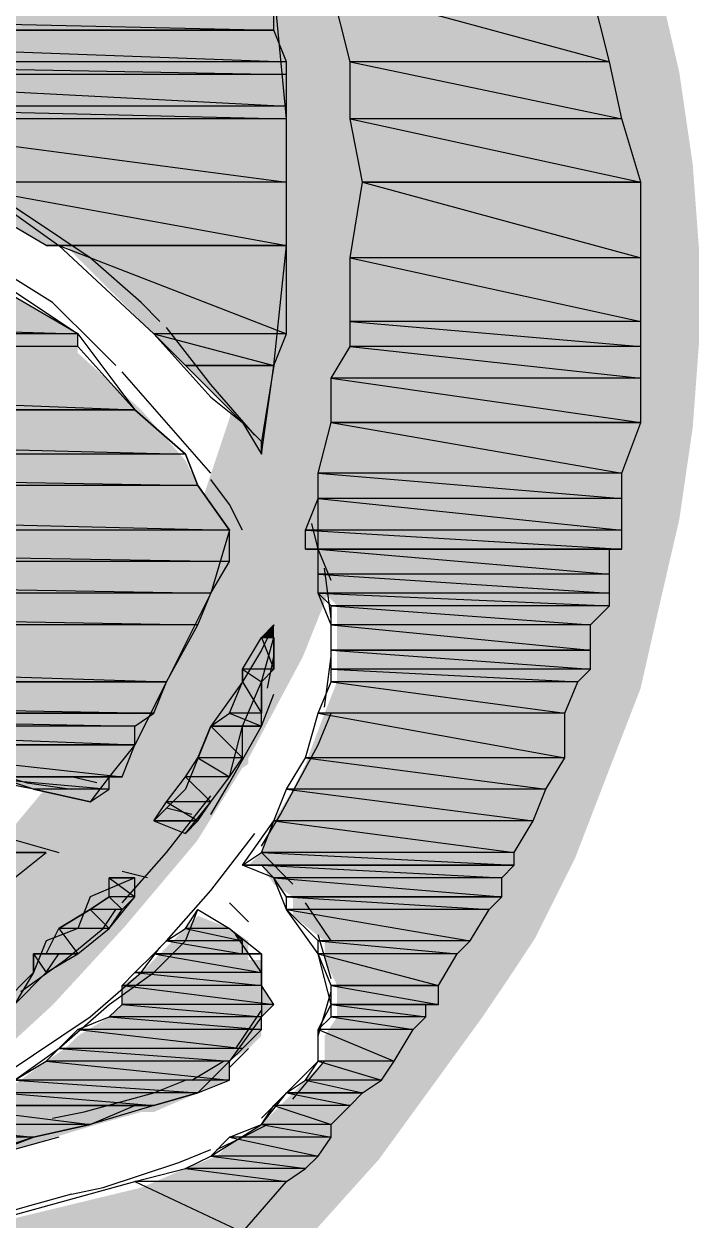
# Model space of a CAD drawing. Header units: millimetres. Extents: x 7 to 427, y 16 to 313.
# Drawn here: x 402.14 to 404.022, y 72.846 to 76.183 of the extents above; entities that cross this region are included whole.
import ezdxf

# ---------------------------------------------------------------- set-up
doc = ezdxf.new("R2010")
doc.units = ezdxf.units.MM
doc.layers.add('H', color=7, linetype='Continuous')
doc.layers.add('P', color=7, linetype='Continuous')

msp = doc.modelspace()

# ---------------------------------------------------------------- hatches: boundary and pattern name
at = {"layer": 'H', "linetype": 'Continuous'}
for points in [[(397.387, 76.165), (397.422, 76.288), (402.837, 76.288), (402.837, 76.165), (397.387, 76.165)], [(403.049, 76.077), (403.013, 76.288), (403.737, 76.288), (403.772, 76.077), (403.049, 76.077)], [(400.985, 76.077), (400.473, 76.165), (402.837, 76.165), (402.89, 76.077), (400.985, 76.077)], [(401.197, 76.024), (400.985, 76.077), (402.89, 76.077), (402.89, 76.024), (401.197, 76.024)], [(403.049, 75.9), (403.049, 76.077), (403.772, 76.077), (403.825, 75.9), (403.049, 75.9)], [(401.408, 75.953), (401.197, 76.024), (402.89, 76.024), (402.89, 75.953), (401.408, 75.953)], [(401.532, 75.9), (401.408, 75.953), (402.89, 75.953), (402.89, 75.9), (401.532, 75.9)], [(401.92, 75.741), (401.532, 75.9), (402.89, 75.9), (402.89, 75.741), (401.92, 75.741)], [(403.102, 75.741), (403.049, 75.9), (403.825, 75.9), (403.86, 75.741), (403.102, 75.741)], [(402.202, 75.565), (401.92, 75.741), (402.89, 75.741), (402.89, 75.565), (402.202, 75.565)], [(403.049, 75.53), (403.102, 75.741), (403.86, 75.741), (403.86, 75.53), (403.049, 75.53)], [(402.502, 75.318), (402.255, 75.565), (402.89, 75.565), (402.89, 75.318), (402.502, 75.318)], [(403.049, 75.353), (403.049, 75.53), (403.86, 75.53), (403.86, 75.353), (403.049, 75.353)], [(397.969, 75.318), (398.145, 75.442), (402.078, 75.442), (402.29, 75.318), (397.969, 75.318)], [(403.049, 75.265), (403.049, 75.353), (403.86, 75.353), (403.86, 75.265), (403.049, 75.265)], [(397.933, 75.265), (397.969, 75.318), (402.29, 75.318), (402.29, 75.265), (397.933, 75.265)], [(402.59, 75.23), (402.502, 75.318), (402.89, 75.318), (402.837, 75.23), (402.59, 75.23)], [(397.757, 75.106), (397.933, 75.265), (402.29, 75.265), (402.467, 75.106), (397.757, 75.106)], [(403.013, 75.177), (403.049, 75.265), (403.86, 75.265), (403.86, 75.177), (403.013, 75.177)], [(402.802, 75.018), (402.59, 75.23), (402.837, 75.23), (402.802, 75.018)], [(403.013, 75.053), (403.013, 75.177), (403.86, 75.177), (403.86, 75.053), (403.013, 75.053)], [(397.633, 74.965), (397.757, 75.106), (402.467, 75.106), (402.59, 74.965), (397.633, 74.965)], [(402.978, 74.93), (403.013, 75.053), (403.86, 75.053), (403.825, 74.93), (402.978, 74.93)], [(397.598, 74.895), (397.633, 74.965), (402.59, 74.965), (402.625, 74.895), (397.598, 74.895)], [(402.978, 74.842), (402.978, 74.93), (403.825, 74.93), (403.825, 74.842), (402.978, 74.842)], [(397.51, 74.754), (397.598, 74.895), (402.625, 74.895), (402.713, 74.754), (397.51, 74.754)], [(402.925, 74.754), (402.978, 74.842), (403.825, 74.842), (403.825, 74.754), (402.925, 74.754)], [(397.545, 74.683), (397.51, 74.754), (402.713, 74.754), (402.713, 74.683), (397.545, 74.683)], [(402.925, 74.718), (402.925, 74.754), (403.825, 74.754), (403.825, 74.718), (402.925, 74.718)], [(402.978, 74.63), (402.978, 74.718), (403.772, 74.718), (403.772, 74.63), (402.978, 74.63)], [(397.598, 74.595), (397.545, 74.683), (402.713, 74.683), (402.678, 74.595), (397.598, 74.595)], [(402.978, 74.595), (402.978, 74.63), (403.772, 74.63), (403.772, 74.595), (402.978, 74.595)], [(397.598, 74.507), (397.598, 74.595), (402.678, 74.595), (402.625, 74.507), (397.598, 74.507)], [(403.013, 74.56), (402.978, 74.595), (403.772, 74.595), (403.772, 74.56), (403.013, 74.56)], [(403.013, 74.507), (403.013, 74.56), (403.772, 74.56), (403.737, 74.507), (403.013, 74.507)], [(397.722, 74.348), (397.598, 74.507), (402.625, 74.507), (402.555, 74.348), (397.722, 74.348)], [(402.802, 74.471), (402.837, 74.507), (402.837, 74.471), (402.802, 74.471)], [(403.013, 74.418), (403.013, 74.507), (403.737, 74.507), (403.737, 74.418), (403.013, 74.418)], [(402.766, 74.383), (402.802, 74.471), (402.837, 74.471), (402.837, 74.383), (402.766, 74.383)], [(403.013, 74.383), (403.013, 74.418), (403.737, 74.418), (403.737, 74.383), (403.013, 74.383)], [(402.766, 74.348), (402.766, 74.383), (402.837, 74.383), (402.802, 74.348), (402.766, 74.348)], [(403.013, 74.348), (403.013, 74.383), (403.737, 74.383), (403.684, 74.348), (403.013, 74.348)], [(397.757, 74.26), (397.722, 74.348), (402.555, 74.348), (402.502, 74.26), (397.757, 74.26)], [(402.713, 74.26), (402.766, 74.348), (402.802, 74.348), (402.802, 74.26), (402.713, 74.26)], [(402.978, 74.26), (403.013, 74.348), (403.684, 74.348), (403.648, 74.26), (402.978, 74.26)], [(401.108, 74.207), (400.597, 74.26), (402.502, 74.26), (402.467, 74.207), (401.108, 74.207)], [(402.678, 74.207), (402.713, 74.26), (402.802, 74.26), (402.802, 74.207), (402.678, 74.207)], [(402.925, 74.119), (402.978, 74.26), (403.648, 74.26), (403.648, 74.119), (402.925, 74.119)], [(401.567, 74.172), (401.108, 74.207), (402.467, 74.207), (402.467, 74.172), (401.567, 74.172)], [(402.625, 74.119), (402.678, 74.207), (402.766, 74.207), (402.766, 74.119), (402.625, 74.119)], [(401.99, 74.083), (401.62, 74.172), (402.467, 74.172), (402.414, 74.083), (401.99, 74.083)], [(402.59, 74.083), (402.625, 74.119), (402.766, 74.119), (402.713, 74.083), (402.59, 74.083)], [(402.89, 74.048), (402.925, 74.119), (403.648, 74.119), (403.613, 74.048), (402.89, 74.048)], [(402.167, 74.048), (401.99, 74.083), (402.378, 74.083), (402.378, 74.048), (402.167, 74.048)], [(402.555, 73.995), (402.59, 74.083), (402.713, 74.083), (402.678, 73.995), (402.555, 73.995)], [(402.343, 73.995), (402.167, 74.048), (402.378, 74.048), (402.343, 73.995)], [(402.837, 73.96), (402.89, 74.048), (403.613, 74.048), (403.56, 73.96), (402.837, 73.96)], [(402.59, 73.907), (402.502, 73.96), (402.555, 73.995), (402.678, 73.995), (402.59, 73.907)], [(402.802, 73.872), (402.837, 73.96), (403.56, 73.96), (403.525, 73.872), (402.802, 73.872)], [(398.11, 73.783), (398.022, 73.872), (402.202, 73.872), (402.131, 73.783), (398.11, 73.783)], [(402.766, 73.836), (402.802, 73.872), (403.525, 73.872), (403.525, 73.836), (402.766, 73.836)], [(402.837, 73.783), (402.802, 73.836), (403.525, 73.836), (403.472, 73.783), (402.837, 73.783)], [(402.378, 73.748), (402.378, 73.783), (402.467, 73.783), (402.467, 73.748), (402.378, 73.748)], [(402.89, 73.748), (402.837, 73.783), (403.472, 73.783), (403.472, 73.748), (402.89, 73.748)], [(402.343, 73.695), (402.378, 73.748), (402.467, 73.748), (402.414, 73.695), (402.343, 73.695)], [(402.89, 73.695), (402.89, 73.748), (403.472, 73.748), (403.437, 73.695), (402.89, 73.695)], [(402.255, 73.66), (402.343, 73.695), (402.414, 73.695), (402.378, 73.66), (402.255, 73.66)], [(402.59, 73.66), (402.625, 73.695), (402.713, 73.66), (402.59, 73.66)], [(402.978, 73.625), (402.89, 73.695), (403.437, 73.695), (403.401, 73.625), (402.978, 73.625)], [(402.202, 73.572), (402.255, 73.66), (402.378, 73.66), (402.29, 73.572), (402.202, 73.572)], [(402.555, 73.625), (402.59, 73.66), (402.713, 73.66), (402.766, 73.625), (402.555, 73.625)], [(402.502, 73.572), (402.555, 73.625), (402.766, 73.625), (402.766, 73.572), (402.502, 73.572)], [(402.978, 73.572), (402.978, 73.625), (403.401, 73.625), (403.348, 73.572), (402.978, 73.572)], [(402.167, 73.537), (402.167, 73.572), (402.255, 73.572), (402.202, 73.537), (402.167, 73.537)], [(402.467, 73.537), (402.502, 73.572), (402.802, 73.572), (402.802, 73.537), (402.467, 73.537)], [(403.013, 73.501), (402.978, 73.572), (403.348, 73.572), (403.313, 73.501), (403.013, 73.501)], [(402.078, 73.448), (402.167, 73.537), (402.202, 73.537), (402.131, 73.448), (402.078, 73.448)], [(402.414, 73.501), (402.467, 73.537), (402.802, 73.537), (402.802, 73.501), (402.414, 73.501)], [(402.414, 73.448), (402.414, 73.501), (402.802, 73.501), (402.837, 73.448), (402.414, 73.448)], [(403.013, 73.448), (403.013, 73.501), (403.313, 73.501), (403.313, 73.448), (403.013, 73.448)], [(402.378, 73.413), (402.414, 73.448), (402.837, 73.448), (402.802, 73.413), (402.378, 73.413)], [(403.013, 73.413), (403.013, 73.448), (403.26, 73.448), (403.26, 73.413), (403.013, 73.413)], [(402.29, 73.36), (402.378, 73.413), (402.802, 73.413), (402.802, 73.36), (402.29, 73.36)], [(402.978, 73.36), (403.013, 73.413), (403.26, 73.413), (403.225, 73.36), (402.978, 73.36)], [(402.255, 73.325), (402.29, 73.36), (402.802, 73.36), (402.766, 73.325), (402.255, 73.325)], [(402.978, 73.29), (402.978, 73.36), (403.225, 73.36), (403.19, 73.29), (402.978, 73.29)], [(402.202, 73.29), (402.255, 73.325), (402.766, 73.325), (402.713, 73.29), (402.202, 73.29)], [(402.131, 73.237), (402.202, 73.29), (402.713, 73.29), (402.713, 73.237), (402.131, 73.237)], [(402.925, 73.237), (402.978, 73.29), (403.19, 73.29), (403.137, 73.237), (402.925, 73.237)], [(402.078, 73.201), (402.131, 73.237), (402.713, 73.237), (402.625, 73.201), (402.078, 73.201)], [(402.89, 73.201), (402.925, 73.237), (403.137, 73.237), (403.102, 73.201), (402.89, 73.201)], [(401.955, 73.148), (402.078, 73.201), (402.625, 73.201), (402.502, 73.148), (401.955, 73.148)], [(402.837, 73.148), (402.89, 73.201), (403.102, 73.201), (403.049, 73.148), (402.837, 73.148)], [(401.832, 73.113), (401.92, 73.148), (402.467, 73.148), (402.343, 73.113), (401.832, 73.113)], [(402.802, 73.113), (402.837, 73.148), (403.049, 73.148), (403.013, 73.113), (402.802, 73.113)], [(401.743, 73.06), (401.832, 73.113), (402.343, 73.113), (402.167, 73.06), (401.743, 73.06)], [(402.713, 73.06), (402.802, 73.113), (403.013, 73.113), (403.013, 73.06), (402.713, 73.06)], [(401.567, 72.99), (401.743, 73.06), (402.167, 73.06), (401.955, 72.99), (401.567, 72.99)], [(402.678, 73.025), (402.713, 73.06), (403.013, 73.06), (402.978, 73.025), (402.678, 73.025)], [(402.59, 72.99), (402.678, 73.025), (402.978, 73.025), (402.925, 72.99), (402.59, 72.99)], [(402.467, 72.937), (402.59, 72.99), (402.925, 72.99), (402.89, 72.937), (402.467, 72.937)], [(401.955, 72.813), (402.467, 72.937), (402.89, 72.937), (402.766, 72.813), (401.955, 72.813)]]:
    msp.add_hatch(color=256, dxfattribs=at).paths.add_polyline_path(points)

# ---------------------------------------------------------------- linework, layer by layer
at = {"layer": 'P', "const_width": 0.254}
for points in [[(400.297, 72.708), (400.597, 72.743), (400.879, 72.813), (401.161, 72.919), (401.426, 73.043), (401.673, 73.184), (401.92, 73.343), (402.131, 73.537), (402.325, 73.748), (402.519, 73.978), (402.661, 74.207), (402.802, 74.471), (402.908, 74.736), (402.996, 75.018), (403.049, 75.318), (403.084, 75.618), (403.084, 75.759), (403.084, 75.918), (403.049, 76.218), (402.996, 76.518)], [(402.502, 72.602), (402.696, 72.743), (402.872, 72.919), (403.031, 73.096), (403.172, 73.29), (403.313, 73.484), (403.384, 73.589), (403.454, 73.695), (403.56, 73.907), (403.648, 74.136), (403.737, 74.366), (403.789, 74.595), (403.842, 74.824), (403.878, 75.071), (403.895, 75.3), (403.895, 75.547), (403.878, 75.777), (403.842, 76.024), (403.789, 76.253), (403.737, 76.482)], [(400.138, 72.866), (400.297, 72.884), (400.579, 72.919), (400.844, 72.99), (401.108, 73.078), (401.355, 73.184), (401.585, 73.325), (401.814, 73.484), (402.026, 73.66), (402.202, 73.854), (402.378, 74.066), (402.519, 74.295), (402.643, 74.542), (402.749, 74.789), (402.837, 75.053), (402.89, 75.336), (402.925, 75.618), (402.925, 75.759), (402.925, 75.918), (402.89, 76.2), (402.837, 76.465)]]:
    msp.add_lwpolyline(points, dxfattribs=at)
at = {"layer": 'P'}
for points in [[(397.422, 76.288), (402.837, 76.165)], [(397.422, 76.288), (402.837, 76.165)], [(402.837, 76.165), (402.837, 76.288)], [(402.872, 75.918), (402.837, 76.288)], [(402.996, 76.288), (403.772, 76.077)], [(402.996, 76.288), (403.772, 76.077)], [(403.049, 76.077), (402.996, 76.288)], [(403.049, 76.077), (402.996, 76.288)], [(403.772, 76.077), (403.719, 76.288)], [(402.837, 76.165), (397.369, 76.165)], [(402.837, 76.165), (400.121, 76.165)], [(400.121, 76.165), (402.837, 76.165)], [(400.121, 76.165), (402.837, 76.165)], [(402.837, 76.165), (400.473, 76.165)], [(402.837, 76.165), (400.473, 76.165)], [(400.473, 76.165), (402.872, 76.077)], [(400.473, 76.165), (402.872, 76.077)], [(402.837, 76.165), (402.837, 76.165)], [(402.872, 76.077), (402.837, 76.165)], [(402.872, 76.077), (400.967, 76.077)], [(402.872, 76.077), (400.967, 76.077)], [(400.967, 76.077), (402.872, 76.041)], [(400.967, 76.077), (402.872, 76.041)], [(402.872, 76.041), (402.872, 76.077)], [(403.772, 76.077), (403.049, 76.077)], [(403.772, 76.077), (403.049, 76.077)], [(403.049, 76.077), (403.807, 75.918)], [(403.049, 76.077), (403.807, 75.918)], [(403.049, 75.918), (403.049, 76.077)], [(403.049, 75.918), (403.049, 76.077)], [(403.807, 75.918), (403.772, 76.077)], [(402.872, 76.041), (401.179, 76.041)], [(402.872, 76.041), (401.179, 76.041)], [(401.179, 76.041), (402.872, 75.953)], [(401.179, 76.041), (402.872, 75.953)], [(402.872, 75.953), (402.872, 76.041)], [(402.872, 75.953), (401.391, 75.953)], [(402.872, 75.953), (401.391, 75.953)], [(401.391, 75.953), (402.872, 75.918)], [(401.391, 75.953), (402.872, 75.918)], [(402.872, 75.918), (402.872, 75.953)], [(402.872, 75.918), (401.532, 75.918)], [(402.872, 75.918), (401.532, 75.918)], [(401.532, 75.918), (402.872, 75.741)], [(401.532, 75.918), (402.872, 75.741)], [(402.872, 75.741), (402.872, 75.918)], [(402.872, 75.565), (402.872, 75.918)], [(403.807, 75.918), (403.049, 75.918)], [(403.807, 75.918), (403.049, 75.918)], [(403.049, 75.918), (403.86, 75.741)], [(403.049, 75.918), (403.86, 75.741)], [(403.084, 75.741), (403.049, 75.918)], [(403.084, 75.741), (403.049, 75.918)], [(403.86, 75.741), (403.807, 75.918)], [(402.872, 75.741), (401.902, 75.741)], [(402.872, 75.741), (401.902, 75.741)], [(401.902, 75.741), (402.872, 75.565)], [(401.902, 75.741), (402.872, 75.565)], [(402.202, 75.565), (401.902, 75.741)], [(402.167, 75.636), (402.008, 75.741)], [(402.872, 75.565), (402.872, 75.741)], [(403.049, 75.53), (403.084, 75.741)], [(403.049, 75.53), (403.084, 75.741)], [(403.86, 75.741), (403.084, 75.741)], [(403.084, 75.741), (403.86, 75.741)], [(403.86, 75.741), (403.084, 75.741)], [(403.86, 75.741), (403.084, 75.741)], [(403.084, 75.741), (403.86, 75.741)], [(403.86, 75.741), (403.084, 75.741)], [(403.084, 75.741), (403.86, 75.53)], [(403.084, 75.741), (403.86, 75.53)], [(403.86, 75.741), (403.86, 75.741)], [(403.86, 75.53), (403.86, 75.741)], [(402.114, 75.653), (402.237, 75.565)], [(402.325, 75.53), (402.167, 75.636)], [(402.872, 75.565), (402.202, 75.565)], [(402.872, 75.565), (402.202, 75.565)], [(402.202, 75.565), (402.237, 75.565)], [(402.202, 75.565), (402.872, 75.565)], [(402.872, 75.565), (402.202, 75.565)], [(402.237, 75.565), (402.872, 75.565)], [(402.872, 75.565), (402.237, 75.565)], [(402.237, 75.565), (402.872, 75.318)], [(402.237, 75.565), (402.872, 75.318)], [(402.502, 75.318), (402.237, 75.565)], [(402.237, 75.565), (402.502, 75.318)], [(402.837, 75.23), (402.872, 75.565)], [(402.872, 75.565), (402.872, 75.565)], [(402.872, 75.318), (402.872, 75.565)], [(402.467, 75.406), (402.325, 75.53)], [(403.86, 75.53), (403.049, 75.53)], [(403.86, 75.53), (403.049, 75.53)], [(403.049, 75.53), (403.86, 75.353)], [(403.049, 75.53), (403.86, 75.353)], [(403.049, 75.353), (403.049, 75.53)], [(403.049, 75.353), (403.049, 75.53)], [(403.86, 75.353), (403.86, 75.53)], [(402.026, 75.494), (402.29, 75.318)], [(402.22, 75.406), (402.078, 75.494)], [(398.145, 75.442), (402.29, 75.318)], [(398.145, 75.442), (402.29, 75.318)], [(402.29, 75.318), (402.078, 75.442)], [(402.343, 75.283), (402.22, 75.406)], [(402.519, 75.353), (402.467, 75.406)], [(402.661, 75.177), (402.537, 75.336)], [(403.86, 75.353), (403.049, 75.353)], [(403.86, 75.353), (403.049, 75.353)], [(403.049, 75.353), (403.86, 75.283)], [(403.049, 75.353), (403.86, 75.283)], [(403.049, 75.283), (403.049, 75.353)], [(403.049, 75.283), (403.049, 75.353)], [(403.86, 75.283), (403.86, 75.353)], [(402.29, 75.318), (397.969, 75.318)], [(402.29, 75.318), (397.969, 75.318)], [(397.969, 75.318), (402.29, 75.283)], [(397.969, 75.318), (402.29, 75.283)], [(402.29, 75.283), (402.29, 75.318)], [(402.29, 75.318), (402.449, 75.106)], [(402.872, 75.318), (402.502, 75.318)], [(402.872, 75.318), (402.502, 75.318)], [(402.502, 75.318), (402.837, 75.23)], [(402.502, 75.318), (402.837, 75.23)], [(402.59, 75.23), (402.502, 75.318)], [(402.502, 75.318), (402.661, 75.142)], [(402.837, 75.23), (402.872, 75.318)], [(402.29, 75.283), (397.933, 75.283)], [(402.29, 75.283), (397.933, 75.283)], [(397.933, 75.283), (402.449, 75.106)], [(397.933, 75.283), (402.449, 75.106)], [(402.449, 75.106), (402.29, 75.283)], [(402.396, 75.23), (402.343, 75.283)], [(402.996, 75.195), (403.049, 75.283)], [(402.996, 75.195), (403.049, 75.283)], [(403.86, 75.283), (403.049, 75.283)], [(403.86, 75.283), (403.049, 75.283)], [(403.049, 75.283), (403.86, 75.195)], [(403.049, 75.283), (403.86, 75.195)], [(403.86, 75.195), (403.86, 75.283)], [(402.837, 75.23), (402.59, 75.23)], [(402.802, 75.018), (402.59, 75.23)], [(402.59, 75.23), (402.802, 75.018)], [(402.802, 75.018), (402.59, 75.23)], [(402.59, 75.23), (402.837, 75.23)], [(402.837, 75.23), (402.802, 75.018)], [(402.802, 74.983), (402.837, 75.23)], [(402.537, 75.071), (402.414, 75.212)], [(403.86, 75.195), (402.996, 75.195)], [(403.86, 75.195), (402.996, 75.195)], [(402.996, 75.195), (403.86, 75.071)], [(402.996, 75.195), (403.86, 75.071)], [(402.996, 75.071), (402.996, 75.195)], [(402.996, 75.071), (402.996, 75.195)], [(403.86, 75.071), (403.86, 75.195)], [(402.784, 75.036), (402.661, 75.177)], [(402.661, 75.142), (402.749, 75.071)], [(402.449, 75.106), (397.757, 75.106)], [(402.449, 75.106), (397.757, 75.106)], [(397.757, 75.106), (402.449, 75.106)], [(397.757, 75.106), (402.449, 75.106)], [(402.449, 75.106), (397.757, 75.106)], [(402.449, 75.106), (397.757, 75.106)], [(397.757, 75.106), (402.59, 74.983)], [(397.757, 75.106), (402.59, 74.983)], [(402.449, 75.106), (402.449, 75.106)], [(402.449, 75.106), (402.449, 75.106)], [(402.59, 74.983), (402.449, 75.106)], [(402.449, 75.106), (402.59, 74.983)], [(402.661, 74.93), (402.537, 75.071)], [(402.749, 75.071), (402.802, 74.983)], [(402.96, 74.93), (402.996, 75.071)], [(402.96, 74.93), (402.996, 75.071)], [(403.86, 75.071), (402.996, 75.071)], [(402.996, 75.071), (403.86, 75.071)], [(403.86, 75.071), (402.996, 75.071)], [(403.86, 75.071), (402.996, 75.071)], [(402.996, 75.071), (403.86, 75.071)], [(403.86, 75.071), (402.996, 75.071)], [(402.996, 75.071), (403.807, 74.93)], [(402.996, 75.071), (403.807, 74.93)], [(403.807, 74.93), (403.86, 75.071)], [(403.86, 75.071), (403.86, 75.071)], [(402.802, 75.018), (402.802, 74.983)], [(402.802, 74.983), (402.802, 75.018)], [(402.59, 74.983), (397.633, 74.983)], [(402.59, 74.983), (397.633, 74.983)], [(397.633, 74.983), (402.625, 74.895)], [(397.633, 74.983), (402.625, 74.895)], [(402.625, 74.895), (402.59, 74.983)], [(402.59, 74.983), (402.625, 74.895)], [(403.807, 74.93), (402.96, 74.93)], [(403.807, 74.93), (402.96, 74.93)], [(402.96, 74.93), (403.807, 74.859)], [(402.96, 74.93), (403.807, 74.859)], [(402.96, 74.859), (402.96, 74.93)], [(402.96, 74.859), (402.96, 74.93)], [(403.807, 74.859), (403.807, 74.93)], [(402.625, 74.895), (397.581, 74.895)], [(402.625, 74.895), (397.581, 74.895)], [(397.581, 74.895), (402.713, 74.771)], [(397.581, 74.895), (402.713, 74.771)], [(402.713, 74.771), (402.625, 74.895)], [(402.625, 74.895), (402.713, 74.771)], [(402.713, 74.842), (402.661, 74.912)], [(402.749, 74.771), (402.713, 74.842)], [(402.925, 74.771), (402.96, 74.859)], [(403.807, 74.859), (402.96, 74.859)], [(403.807, 74.859), (402.96, 74.859)], [(402.96, 74.859), (403.807, 74.771)], [(402.96, 74.859), (403.807, 74.771)], [(402.96, 74.718), (402.96, 74.859)], [(403.807, 74.771), (403.807, 74.859)], [(402.713, 74.771), (397.51, 74.771)], [(402.713, 74.771), (397.51, 74.771)], [(397.51, 74.771), (402.713, 74.683)], [(397.51, 74.771), (402.713, 74.683)], [(402.713, 74.771), (402.661, 74.595)], [(402.713, 74.683), (402.713, 74.771)], [(403.807, 74.771), (402.925, 74.771)], [(403.807, 74.771), (402.925, 74.771)], [(402.925, 74.771), (403.807, 74.718)], [(402.925, 74.771), (403.807, 74.718)], [(402.925, 74.718), (402.925, 74.771)], [(402.96, 74.718), (402.943, 74.789)], [(403.807, 74.718), (403.807, 74.771)], [(403.807, 74.718), (402.925, 74.718)], [(403.807, 74.718), (402.925, 74.718)], [(402.925, 74.718), (403.772, 74.718)], [(402.925, 74.718), (403.772, 74.718)], [(402.96, 74.718), (402.925, 74.718)], [(403.772, 74.718), (402.96, 74.718)], [(403.772, 74.718), (402.96, 74.718)], [(402.96, 74.718), (403.772, 74.648)], [(402.96, 74.718), (403.772, 74.648)], [(402.96, 74.648), (402.96, 74.718)], [(402.96, 74.595), (402.96, 74.718)], [(402.996, 74.63), (402.96, 74.718)], [(403.772, 74.718), (403.807, 74.718)], [(403.772, 74.648), (403.772, 74.718)], [(402.713, 74.683), (397.545, 74.683)], [(402.713, 74.683), (397.545, 74.683)], [(397.545, 74.683), (402.661, 74.595)], [(397.545, 74.683), (402.661, 74.595)], [(402.661, 74.595), (402.713, 74.683)], [(402.996, 74.524), (402.978, 74.665)], [(403.772, 74.648), (402.96, 74.648)], [(403.772, 74.648), (402.96, 74.648)], [(402.96, 74.648), (403.772, 74.595)], [(402.96, 74.648), (403.772, 74.595)], [(402.96, 74.595), (402.96, 74.648)], [(403.772, 74.595), (403.772, 74.648)], [(402.661, 74.595), (397.581, 74.595)], [(402.661, 74.595), (397.581, 74.595)], [(397.581, 74.595), (402.625, 74.507)], [(397.581, 74.595), (402.625, 74.507)], [(402.661, 74.595), (402.537, 74.348)], [(402.625, 74.507), (402.661, 74.595)], [(403.772, 74.595), (402.96, 74.595)], [(403.772, 74.595), (402.96, 74.595)], [(402.96, 74.595), (403.772, 74.56)], [(402.96, 74.595), (403.772, 74.56)], [(402.996, 74.56), (402.96, 74.595)], [(402.996, 74.507), (402.96, 74.595)], [(403.772, 74.56), (403.772, 74.595)], [(403.772, 74.56), (402.996, 74.56)], [(403.772, 74.56), (402.996, 74.56)], [(402.996, 74.56), (403.719, 74.507)], [(402.996, 74.56), (403.719, 74.507)], [(402.996, 74.507), (402.996, 74.56)], [(403.719, 74.507), (403.772, 74.56)], [(402.625, 74.507), (397.581, 74.507)], [(402.625, 74.507), (397.581, 74.507)], [(397.581, 74.507), (402.537, 74.348)], [(397.581, 74.507), (402.537, 74.348)], [(402.537, 74.348), (402.625, 74.507)], [(402.837, 74.507), (402.802, 74.471)], [(402.802, 74.471), (402.837, 74.507)], [(402.837, 74.507), (402.802, 74.436)], [(403.719, 74.507), (402.996, 74.507)], [(403.719, 74.507), (402.996, 74.507)], [(402.996, 74.507), (403.719, 74.436)], [(402.996, 74.507), (403.719, 74.436)], [(402.996, 74.436), (402.996, 74.507)], [(402.996, 74.436), (402.996, 74.507)], [(402.996, 74.383), (402.996, 74.507)], [(403.719, 74.436), (403.719, 74.507)], [(402.749, 74.383), (402.802, 74.471)], [(402.802, 74.471), (402.837, 74.471)], [(402.837, 74.471), (402.802, 74.471)], [(402.802, 74.471), (402.837, 74.383)], [(402.802, 74.348), (402.837, 74.471)], [(402.837, 74.471), (402.837, 74.471)], [(402.837, 74.471), (402.837, 74.471)], [(402.837, 74.471), (402.837, 74.383)], [(402.837, 74.383), (402.837, 74.471)], [(402.837, 74.383), (402.837, 74.471)], [(402.802, 74.436), (402.749, 74.348)], [(403.719, 74.436), (402.996, 74.436)], [(403.719, 74.436), (402.996, 74.436)], [(402.996, 74.436), (403.719, 74.436)], [(402.996, 74.436), (403.719, 74.436)], [(403.719, 74.436), (402.996, 74.436)], [(403.719, 74.436), (402.996, 74.436)], [(402.996, 74.436), (403.719, 74.383)], [(402.996, 74.436), (403.719, 74.383)], [(402.996, 74.383), (402.996, 74.436)], [(402.996, 74.348), (402.996, 74.436)], [(403.719, 74.436), (403.719, 74.436)], [(403.719, 74.436), (403.719, 74.436)], [(403.719, 74.383), (403.719, 74.436)], [(402.819, 74.33), (402.837, 74.418)], [(402.978, 74.277), (402.996, 74.418)], [(402.837, 74.383), (402.749, 74.383)], [(402.837, 74.383), (402.749, 74.383)], [(402.749, 74.383), (402.802, 74.348)], [(402.749, 74.383), (402.749, 74.348)], [(402.749, 74.348), (402.749, 74.383)], [(402.802, 74.348), (402.837, 74.383)], [(403.719, 74.383), (402.996, 74.383)], [(403.719, 74.383), (402.996, 74.383)], [(402.996, 74.383), (403.684, 74.348)], [(402.996, 74.383), (403.684, 74.348)], [(402.996, 74.348), (402.996, 74.383)], [(403.684, 74.348), (403.719, 74.383)], [(402.537, 74.348), (397.704, 74.348)], [(402.537, 74.348), (397.704, 74.348)], [(397.704, 74.348), (402.537, 74.348)], [(397.704, 74.348), (402.537, 74.348)], [(402.537, 74.348), (397.704, 74.348)], [(402.537, 74.348), (397.704, 74.348)], [(397.704, 74.348), (402.502, 74.26)], [(397.704, 74.348), (402.502, 74.26)], [(402.537, 74.348), (402.449, 74.172)], [(402.502, 74.26), (402.537, 74.348)], [(402.537, 74.348), (402.537, 74.348)], [(402.537, 74.348), (402.537, 74.348)], [(402.749, 74.348), (402.661, 74.224)], [(402.713, 74.26), (402.749, 74.348)], [(402.749, 74.348), (402.802, 74.26)], [(402.749, 74.224), (402.802, 74.348)], [(402.802, 74.348), (402.802, 74.26)], [(402.802, 74.26), (402.802, 74.348)], [(402.96, 74.26), (402.996, 74.348)], [(402.96, 74.26), (402.996, 74.348)], [(403.684, 74.348), (402.996, 74.348)], [(403.684, 74.348), (402.996, 74.348)], [(402.996, 74.348), (403.648, 74.26)], [(402.996, 74.348), (403.648, 74.26)], [(403.648, 74.26), (403.684, 74.348)], [(402.802, 74.224), (402.837, 74.313)], [(402.502, 74.26), (397.757, 74.26)], [(402.502, 74.26), (400.121, 74.26)], [(400.121, 74.26), (402.502, 74.26)], [(400.121, 74.26), (402.502, 74.26)], [(402.502, 74.26), (400.173, 74.26)], [(402.502, 74.26), (400.173, 74.26)], [(400.173, 74.26), (402.502, 74.26)], [(400.173, 74.26), (402.502, 74.26)], [(402.502, 74.26), (400.473, 74.26)], [(402.502, 74.26), (400.473, 74.26)], [(400.473, 74.26), (402.502, 74.26)], [(402.502, 74.26), (400.473, 74.26)], [(400.544, 74.26), (402.502, 74.26)], [(402.502, 74.26), (400.544, 74.26)], [(400.544, 74.26), (402.502, 74.26)], [(400.544, 74.26), (402.502, 74.26)], [(402.502, 74.26), (400.597, 74.26)], [(402.502, 74.26), (400.597, 74.26)], [(400.597, 74.26), (402.449, 74.224)], [(400.597, 74.26), (402.449, 74.224)], [(402.449, 74.224), (402.502, 74.26)], [(402.502, 74.26), (402.502, 74.26)], [(402.502, 74.26), (402.502, 74.26)], [(402.502, 74.26), (402.502, 74.26)], [(402.502, 74.26), (402.502, 74.26)], [(402.661, 74.224), (402.713, 74.26)], [(402.802, 74.26), (402.713, 74.26)], [(402.802, 74.26), (402.713, 74.26)], [(402.713, 74.26), (402.802, 74.224)], [(402.713, 74.26), (402.802, 74.224)], [(402.802, 74.224), (402.802, 74.26)], [(402.925, 74.136), (402.96, 74.26)], [(402.925, 74.136), (402.96, 74.26)], [(403.648, 74.26), (402.96, 74.26)], [(403.648, 74.26), (402.96, 74.26)], [(402.96, 74.26), (403.648, 74.136)], [(402.96, 74.26), (403.648, 74.136)], [(402.96, 74.172), (402.996, 74.26)], [(403.648, 74.136), (403.648, 74.26)], [(402.449, 74.224), (401.108, 74.224)], [(402.449, 74.224), (401.108, 74.224)], [(401.108, 74.224), (402.449, 74.172)], [(401.108, 74.224), (402.449, 74.172)], [(402.449, 74.172), (402.449, 74.224)], [(402.661, 74.224), (402.59, 74.048)], [(402.625, 74.136), (402.661, 74.224)], [(402.802, 74.224), (402.661, 74.224)], [(402.749, 74.224), (402.661, 74.224)], [(402.661, 74.224), (402.749, 74.224)], [(402.749, 74.224), (402.661, 74.224)], [(402.661, 74.224), (402.802, 74.224)], [(402.749, 74.224), (402.661, 74.224)], [(402.661, 74.224), (402.749, 74.136)], [(402.661, 74.224), (402.749, 74.136)], [(402.713, 74.083), (402.749, 74.224)], [(402.713, 74.066), (402.802, 74.224)], [(402.802, 74.224), (402.749, 74.224)], [(402.749, 74.136), (402.749, 74.224)], [(402.449, 74.172), (401.567, 74.172)], [(401.567, 74.172), (402.449, 74.172)], [(402.449, 74.172), (401.567, 74.172)], [(402.449, 74.172), (401.567, 74.172)], [(401.567, 74.172), (402.449, 74.172)], [(402.449, 74.172), (401.567, 74.172)], [(401.567, 74.172), (402.449, 74.172)], [(401.567, 74.172), (402.449, 74.172)], [(402.449, 74.172), (401.567, 74.172)], [(402.449, 74.172), (401.567, 74.172)], [(401.567, 74.172), (402.449, 74.172)], [(401.602, 74.172), (402.449, 74.172)], [(402.449, 74.172), (401.602, 74.172)], [(402.449, 74.172), (401.602, 74.172)], [(401.602, 74.172), (402.414, 74.083)], [(401.602, 74.172), (402.414, 74.083)], [(402.449, 74.172), (402.378, 74.083)], [(402.414, 74.083), (402.449, 74.172)], [(402.449, 74.172), (402.449, 74.172)], [(402.449, 74.172), (402.449, 74.172)], [(402.449, 74.172), (402.449, 74.172)], [(402.855, 73.978), (402.96, 74.172)], [(402.167, 74.048), (401.902, 74.136)], [(402.59, 74.083), (402.625, 74.136)], [(402.749, 74.136), (402.625, 74.136)], [(402.749, 74.136), (402.625, 74.136)], [(402.625, 74.136), (402.713, 74.083)], [(402.625, 74.136), (402.713, 74.083)], [(402.713, 74.083), (402.749, 74.136)], [(402.872, 74.048), (402.925, 74.136)], [(402.872, 74.048), (402.925, 74.136)], [(403.648, 74.136), (402.925, 74.136)], [(403.648, 74.136), (402.925, 74.136)], [(402.925, 74.136), (403.595, 74.048)], [(402.925, 74.136), (403.595, 74.048)], [(403.595, 74.048), (403.648, 74.136)], [(402.026, 74.101), (402.149, 74.066)], [(402.414, 74.083), (401.99, 74.083)], [(402.378, 74.083), (401.99, 74.083)], [(401.99, 74.083), (402.378, 74.083)], [(401.99, 74.083), (402.378, 74.083)], [(402.378, 74.083), (401.99, 74.083)], [(402.378, 74.083), (401.99, 74.083)], [(401.99, 74.083), (402.378, 74.083)], [(402.378, 74.083), (401.99, 74.083)], [(401.99, 74.083), (402.414, 74.083)], [(402.378, 74.083), (401.99, 74.083)], [(401.99, 74.083), (402.378, 74.048)], [(401.99, 74.083), (402.378, 74.048)], [(402.167, 74.048), (401.99, 74.083)], [(402.149, 74.066), (402.273, 74.048)], [(402.343, 74.066), (402.273, 74.083)], [(402.378, 74.083), (402.325, 74.013)], [(402.378, 74.083), (402.378, 74.083)], [(402.378, 74.083), (402.378, 74.083)], [(402.414, 74.083), (402.378, 74.083)], [(402.378, 74.048), (402.378, 74.083)], [(402.537, 74.013), (402.59, 74.083)], [(402.713, 74.083), (402.59, 74.083)], [(402.713, 74.083), (402.59, 74.083)], [(402.59, 74.083), (402.661, 74.013)], [(402.59, 74.083), (402.661, 74.013)], [(402.661, 74.013), (402.713, 74.083)], [(402.661, 74.013), (402.713, 74.083)], [(402.661, 73.978), (402.713, 74.066)], [(402.378, 74.048), (402.167, 74.048)], [(402.378, 74.048), (402.167, 74.048)], [(402.167, 74.048), (402.325, 74.013)], [(402.167, 74.048), (402.325, 74.013)], [(402.325, 74.013), (402.167, 74.048)], [(402.325, 74.013), (402.167, 74.048)], [(402.325, 74.013), (402.378, 74.048)], [(402.59, 74.048), (402.502, 73.96)], [(402.537, 73.872), (402.661, 74.03)], [(402.837, 73.96), (402.872, 74.048)], [(402.837, 73.96), (402.872, 74.048)], [(403.595, 74.048), (402.872, 74.048)], [(403.595, 74.048), (402.872, 74.048)], [(402.872, 74.048), (403.56, 73.96)], [(402.872, 74.048), (403.56, 73.96)], [(403.56, 73.96), (403.595, 74.048)], [(402.325, 74.013), (402.325, 74.013)], [(402.325, 74.013), (402.325, 74.013)], [(402.325, 74.013), (402.325, 74.013)], [(402.502, 73.96), (402.537, 74.013)], [(402.661, 74.013), (402.537, 74.013)], [(402.661, 74.013), (402.537, 74.013)], [(402.537, 74.013), (402.625, 73.96)], [(402.537, 74.013), (402.625, 73.96)], [(402.608, 73.978), (402.537, 73.995)], [(402.59, 73.925), (402.661, 74.013)], [(402.625, 73.96), (402.661, 74.013)], [(402.625, 73.96), (402.502, 73.96)], [(402.625, 73.96), (402.502, 73.96)], [(402.502, 73.96), (402.59, 73.925)], [(402.502, 73.96), (402.625, 73.96)], [(402.625, 73.96), (402.502, 73.96)], [(402.625, 73.96), (402.502, 73.96)], [(402.502, 73.96), (402.625, 73.96)], [(402.502, 73.96), (402.59, 73.925)], [(402.59, 73.925), (402.625, 73.96)], [(402.625, 73.96), (402.625, 73.96)], [(402.749, 73.836), (402.837, 73.96)], [(402.802, 73.889), (402.855, 73.978)], [(402.802, 73.872), (402.837, 73.96)], [(403.56, 73.96), (402.837, 73.96)], [(403.56, 73.96), (402.837, 73.96)], [(402.837, 73.96), (403.507, 73.872)], [(402.837, 73.96), (403.507, 73.872)], [(403.507, 73.872), (403.56, 73.96)], [(402.114, 73.907), (402.237, 73.872)], [(402.661, 73.766), (402.784, 73.925)], [(402.202, 73.872), (398.004, 73.872)], [(402.202, 73.872), (398.004, 73.872)], [(402.202, 73.872), (398.057, 73.872)], [(402.202, 73.872), (398.057, 73.872)], [(398.057, 73.872), (402.202, 73.872)], [(398.057, 73.872), (402.202, 73.872)], [(402.202, 73.872), (398.057, 73.872)], [(402.202, 73.872), (398.057, 73.872)], [(398.057, 73.872), (402.202, 73.872)], [(398.057, 73.872), (402.202, 73.872)], [(398.18, 73.872), (402.202, 73.872)], [(398.18, 73.872), (402.202, 73.872)], [(402.202, 73.872), (402.078, 73.872)], [(402.202, 73.872), (402.078, 73.872)], [(402.114, 73.801), (402.202, 73.872)], [(402.114, 73.801), (402.202, 73.872)], [(402.202, 73.872), (402.202, 73.872)], [(402.202, 73.872), (402.202, 73.872)], [(402.202, 73.872), (402.202, 73.872)], [(402.414, 73.731), (402.537, 73.872)], [(402.749, 73.836), (402.802, 73.872)], [(403.507, 73.872), (402.802, 73.872)], [(403.507, 73.872), (402.802, 73.872)], [(402.802, 73.872), (403.507, 73.836)], [(402.802, 73.872), (403.507, 73.836)], [(402.89, 73.783), (402.802, 73.872)], [(403.507, 73.836), (403.507, 73.872)], [(403.507, 73.836), (402.749, 73.836)], [(403.507, 73.836), (402.749, 73.836)], [(402.749, 73.836), (403.507, 73.836)], [(402.749, 73.836), (403.507, 73.836)], [(402.802, 73.836), (402.749, 73.836)], [(402.837, 73.801), (402.749, 73.836)], [(403.507, 73.836), (402.802, 73.836)], [(403.507, 73.836), (402.802, 73.836)], [(402.802, 73.836), (403.472, 73.801)], [(402.802, 73.836), (403.472, 73.801)], [(402.837, 73.801), (402.802, 73.836)], [(403.472, 73.801), (403.507, 73.836)], [(403.507, 73.836), (403.507, 73.836)], [(402.449, 73.801), (402.325, 73.748)], [(402.414, 73.801), (402.378, 73.801)], [(402.378, 73.801), (402.414, 73.801)], [(402.449, 73.801), (402.378, 73.801)], [(402.378, 73.801), (402.449, 73.801)], [(402.449, 73.801), (402.378, 73.801)], [(402.378, 73.801), (402.414, 73.801)], [(402.449, 73.801), (402.378, 73.801)], [(402.378, 73.801), (402.449, 73.748)], [(402.378, 73.801), (402.449, 73.748)], [(402.378, 73.748), (402.378, 73.801)], [(402.484, 73.801), (402.414, 73.819)], [(402.414, 73.801), (402.449, 73.801)], [(402.449, 73.748), (402.449, 73.801)], [(403.472, 73.801), (402.837, 73.801)], [(403.472, 73.801), (402.837, 73.801)], [(402.837, 73.801), (403.472, 73.748)], [(402.837, 73.801), (403.472, 73.748)], [(402.872, 73.748), (402.837, 73.801)], [(402.872, 73.713), (402.837, 73.801)], [(403.472, 73.748), (403.472, 73.801)], [(402.537, 73.625), (402.661, 73.766)], [(402.325, 73.748), (402.29, 73.66)], [(402.378, 73.748), (402.325, 73.713)], [(402.325, 73.713), (402.378, 73.748)], [(402.449, 73.748), (402.378, 73.748)], [(402.449, 73.748), (402.378, 73.748)], [(402.378, 73.748), (402.414, 73.713)], [(402.378, 73.66), (402.449, 73.748)], [(402.414, 73.713), (402.449, 73.748)], [(402.766, 73.678), (402.713, 73.731)], [(403.472, 73.748), (402.872, 73.748)], [(402.872, 73.748), (403.472, 73.748)], [(403.472, 73.748), (402.872, 73.748)], [(403.472, 73.748), (402.872, 73.748)], [(402.872, 73.748), (403.472, 73.748)], [(403.472, 73.748), (402.872, 73.748)], [(402.872, 73.748), (403.437, 73.713)], [(402.872, 73.748), (403.437, 73.713)], [(402.872, 73.713), (402.872, 73.748)], [(402.996, 73.625), (402.925, 73.731)], [(403.437, 73.713), (403.472, 73.748)], [(403.472, 73.748), (403.472, 73.748)], [(402.325, 73.713), (402.237, 73.66)], [(402.237, 73.66), (402.325, 73.713)], [(402.414, 73.713), (402.325, 73.713)], [(402.325, 73.713), (402.378, 73.66)], [(402.361, 73.66), (402.396, 73.713)], [(402.378, 73.66), (402.414, 73.713)], [(402.59, 73.66), (402.625, 73.713)], [(402.59, 73.625), (402.625, 73.713)], [(402.625, 73.713), (402.713, 73.66)], [(402.625, 73.713), (402.713, 73.66)], [(403.437, 73.713), (402.872, 73.713)], [(403.437, 73.713), (402.872, 73.713)], [(402.872, 73.713), (403.384, 73.625)], [(402.872, 73.713), (403.384, 73.625)], [(402.96, 73.625), (402.872, 73.713)], [(402.96, 73.589), (402.872, 73.713)], [(403.384, 73.625), (403.437, 73.713)], [(402.202, 73.589), (402.237, 73.66)], [(402.29, 73.66), (402.202, 73.625)], [(402.378, 73.66), (402.237, 73.66)], [(402.237, 73.66), (402.29, 73.589)], [(402.237, 73.66), (402.29, 73.589)], [(402.255, 73.572), (402.361, 73.66)], [(402.29, 73.589), (402.378, 73.66)], [(402.29, 73.589), (402.378, 73.66)], [(402.537, 73.625), (402.59, 73.66)], [(402.713, 73.66), (402.59, 73.66)], [(402.713, 73.66), (402.59, 73.66)], [(402.59, 73.66), (402.749, 73.625)], [(402.59, 73.66), (402.749, 73.625)], [(402.749, 73.625), (402.713, 73.66)], [(402.713, 73.66), (402.802, 73.589)], [(402.802, 73.537), (402.731, 73.642)], [(402.996, 73.519), (402.96, 73.642)], [(402.202, 73.625), (402.167, 73.537)], [(402.467, 73.537), (402.519, 73.607)], [(402.502, 73.589), (402.537, 73.625)], [(402.502, 73.537), (402.59, 73.625)], [(402.749, 73.625), (402.537, 73.625)], [(402.749, 73.625), (402.537, 73.625)], [(402.537, 73.625), (402.749, 73.589)], [(402.537, 73.625), (402.749, 73.589)], [(402.749, 73.589), (402.749, 73.625)], [(403.384, 73.625), (402.96, 73.625)], [(403.384, 73.625), (402.96, 73.625)], [(402.96, 73.625), (403.348, 73.589)], [(402.96, 73.625), (403.348, 73.589)], [(402.96, 73.589), (402.96, 73.625)], [(403.348, 73.589), (403.384, 73.625)], [(402.131, 73.484), (402.255, 73.572)], [(402.202, 73.589), (402.167, 73.589)], [(402.167, 73.589), (402.202, 73.589)], [(402.237, 73.589), (402.167, 73.589)], [(402.167, 73.589), (402.202, 73.537)], [(402.167, 73.589), (402.167, 73.537)], [(402.167, 73.537), (402.167, 73.589)], [(402.29, 73.589), (402.202, 73.589)], [(402.29, 73.589), (402.202, 73.589)], [(402.202, 73.589), (402.237, 73.589)], [(402.202, 73.537), (402.237, 73.589)], [(402.202, 73.537), (402.29, 73.589)], [(402.237, 73.589), (402.29, 73.589)], [(402.449, 73.537), (402.502, 73.589)], [(402.749, 73.589), (402.502, 73.589)], [(402.802, 73.589), (402.502, 73.589)], [(402.502, 73.589), (402.802, 73.589)], [(402.802, 73.589), (402.502, 73.589)], [(402.502, 73.589), (402.749, 73.589)], [(402.802, 73.589), (402.502, 73.589)], [(402.502, 73.589), (402.802, 73.537)], [(402.502, 73.589), (402.802, 73.537)], [(402.749, 73.589), (402.802, 73.589)], [(402.802, 73.537), (402.802, 73.589)], [(402.802, 73.589), (402.802, 73.501)], [(403.348, 73.589), (402.96, 73.589)], [(403.348, 73.589), (402.96, 73.589)], [(402.96, 73.589), (403.296, 73.501)], [(402.96, 73.589), (403.296, 73.501)], [(402.996, 73.501), (402.96, 73.589)], [(402.996, 73.448), (402.96, 73.589)], [(403.296, 73.501), (403.348, 73.589)], [(402.078, 73.448), (402.167, 73.537)], [(402.167, 73.537), (402.078, 73.448)], [(402.202, 73.537), (402.114, 73.448)], [(402.114, 73.448), (402.202, 73.537)], [(402.167, 73.537), (402.114, 73.448)], [(402.114, 73.448), (402.202, 73.537)], [(402.325, 73.413), (402.467, 73.537)], [(402.378, 73.448), (402.502, 73.537)], [(402.414, 73.501), (402.449, 73.537)], [(402.802, 73.537), (402.449, 73.537)], [(402.802, 73.537), (402.449, 73.537)], [(402.449, 73.537), (402.802, 73.501)], [(402.449, 73.537), (402.802, 73.501)], [(402.802, 73.501), (402.802, 73.537)], [(402.802, 73.501), (402.414, 73.501)], [(402.802, 73.501), (402.414, 73.501)], [(402.414, 73.501), (402.837, 73.448)], [(402.414, 73.501), (402.837, 73.448)], [(402.414, 73.448), (402.414, 73.501)], [(402.837, 73.448), (402.802, 73.501)], [(402.802, 73.501), (402.802, 73.413)], [(403.296, 73.501), (402.996, 73.501)], [(402.996, 73.501), (403.296, 73.501)], [(403.296, 73.501), (402.996, 73.501)], [(403.296, 73.501), (402.996, 73.501)], [(402.996, 73.501), (403.296, 73.501)], [(403.296, 73.501), (402.996, 73.501)], [(402.996, 73.501), (403.296, 73.448)], [(402.996, 73.501), (403.296, 73.448)], [(402.996, 73.448), (402.996, 73.501)], [(403.296, 73.501), (403.296, 73.501)], [(403.296, 73.448), (403.296, 73.501)], [(402.96, 73.36), (402.996, 73.484)], [(402.237, 73.325), (402.378, 73.448)], [(402.378, 73.413), (402.414, 73.448)], [(402.837, 73.448), (402.414, 73.448)], [(402.837, 73.448), (402.414, 73.448)], [(402.414, 73.448), (402.802, 73.413)], [(402.414, 73.448), (402.802, 73.413)], [(402.731, 73.325), (402.802, 73.431)], [(402.802, 73.413), (402.837, 73.448)], [(402.96, 73.378), (402.996, 73.448)], [(403.296, 73.448), (402.996, 73.448)], [(403.26, 73.448), (402.996, 73.448)], [(402.996, 73.448), (403.26, 73.448)], [(403.26, 73.448), (402.996, 73.448)], [(402.996, 73.448), (403.296, 73.448)], [(403.26, 73.448), (402.996, 73.448)], [(402.996, 73.448), (403.26, 73.413)], [(402.996, 73.448), (403.26, 73.413)], [(402.996, 73.413), (402.996, 73.448)], [(403.296, 73.448), (403.26, 73.448)], [(403.26, 73.413), (403.26, 73.448)], [(402.167, 73.307), (402.325, 73.413)], [(402.29, 73.378), (402.378, 73.413)], [(402.802, 73.413), (402.378, 73.413)], [(402.802, 73.413), (402.378, 73.413)], [(402.378, 73.413), (402.802, 73.378)], [(402.378, 73.413), (402.802, 73.378)], [(402.802, 73.413), (402.713, 73.29)], [(402.802, 73.378), (402.802, 73.413)], [(402.96, 73.378), (402.996, 73.413)], [(403.26, 73.413), (402.996, 73.413)], [(403.26, 73.413), (402.996, 73.413)], [(402.996, 73.413), (403.225, 73.378)], [(402.996, 73.413), (403.225, 73.378)], [(403.225, 73.378), (403.26, 73.413)], [(402.237, 73.325), (402.29, 73.378)], [(402.802, 73.378), (402.29, 73.378)], [(402.802, 73.378), (402.29, 73.378)], [(402.29, 73.378), (402.749, 73.325)], [(402.29, 73.378), (402.749, 73.325)], [(402.749, 73.325), (402.802, 73.378)], [(403.225, 73.378), (402.96, 73.378)], [(403.225, 73.378), (402.96, 73.378)], [(402.96, 73.378), (403.172, 73.29)], [(402.96, 73.378), (403.172, 73.29)], [(402.96, 73.29), (402.96, 73.378)], [(402.96, 73.29), (402.96, 73.378)], [(403.172, 73.29), (403.225, 73.378)], [(402.008, 73.201), (402.167, 73.307)], [(402.114, 73.237), (402.237, 73.325)], [(402.202, 73.29), (402.237, 73.325)], [(402.749, 73.325), (402.237, 73.325)], [(402.749, 73.325), (402.237, 73.325)], [(402.237, 73.325), (402.713, 73.29)], [(402.237, 73.325), (402.713, 73.29)], [(402.713, 73.29), (402.749, 73.325)], [(402.713, 73.272), (402.766, 73.325)], [(402.114, 73.237), (402.202, 73.29)], [(402.713, 73.29), (402.202, 73.29)], [(402.713, 73.29), (402.202, 73.29)], [(402.202, 73.29), (402.713, 73.237)], [(402.202, 73.29), (402.713, 73.237)], [(402.608, 73.237), (402.696, 73.29)], [(402.713, 73.29), (402.625, 73.201)], [(402.713, 73.237), (402.713, 73.29)], [(402.872, 73.201), (402.96, 73.29)], [(402.89, 73.184), (402.978, 73.29)], [(402.925, 73.237), (402.96, 73.29)], [(403.172, 73.29), (402.96, 73.29)], [(403.172, 73.29), (402.96, 73.29)], [(402.96, 73.29), (403.137, 73.237)], [(402.96, 73.29), (403.137, 73.237)], [(403.137, 73.237), (403.172, 73.29)], [(402.713, 73.237), (402.114, 73.237)], [(402.713, 73.237), (402.114, 73.237)], [(402.114, 73.237), (402.625, 73.201)], [(402.114, 73.237), (402.625, 73.201)], [(402.502, 73.201), (402.59, 73.237)], [(402.625, 73.201), (402.713, 73.237)], [(402.872, 73.201), (402.925, 73.237)], [(403.137, 73.237), (402.925, 73.237)], [(403.137, 73.237), (402.925, 73.237)], [(402.925, 73.237), (403.084, 73.201)], [(402.925, 73.237), (403.084, 73.201)], [(403.084, 73.201), (403.137, 73.237)], [(402.625, 73.201), (402.078, 73.201)], [(402.625, 73.201), (402.078, 73.201)], [(402.078, 73.201), (402.502, 73.166)], [(402.078, 73.201), (402.502, 73.166)], [(402.308, 73.148), (402.502, 73.201)], [(402.502, 73.166), (402.625, 73.201)], [(402.625, 73.201), (402.502, 73.166)], [(402.802, 73.131), (402.89, 73.219)], [(402.802, 73.113), (402.872, 73.201)], [(402.837, 73.166), (402.872, 73.201)], [(403.084, 73.201), (402.872, 73.201)], [(402.872, 73.201), (403.084, 73.201)], [(403.084, 73.201), (402.872, 73.201)], [(403.084, 73.201), (402.872, 73.201)], [(402.872, 73.201), (403.084, 73.201)], [(403.084, 73.201), (402.872, 73.201)], [(402.872, 73.201), (403.049, 73.166)], [(402.872, 73.201), (403.049, 73.166)], [(403.049, 73.166), (403.084, 73.201)], [(403.084, 73.201), (403.084, 73.201)], [(402.449, 73.166), (401.902, 73.166)], [(402.449, 73.166), (401.902, 73.166)], [(401.902, 73.166), (402.325, 73.113)], [(401.902, 73.166), (402.325, 73.113)], [(402.502, 73.166), (401.937, 73.166)], [(402.502, 73.166), (401.937, 73.166)], [(401.937, 73.166), (402.449, 73.166)], [(401.937, 73.166), (402.449, 73.166)], [(402.325, 73.113), (402.449, 73.166)], [(402.502, 73.166), (402.325, 73.113)], [(402.449, 73.166), (402.502, 73.166)], [(402.802, 73.113), (402.837, 73.166)], [(403.049, 73.166), (402.837, 73.166)], [(403.049, 73.166), (402.837, 73.166)], [(402.837, 73.166), (402.996, 73.113)], [(402.837, 73.166), (402.996, 73.113)], [(402.996, 73.113), (403.049, 73.166)], [(402.22, 73.131), (402.308, 73.148)], [(402.325, 73.113), (401.814, 73.113)], [(402.325, 73.113), (401.814, 73.113)], [(401.814, 73.113), (402.167, 73.078)], [(401.814, 73.113), (402.167, 73.078)], [(402.167, 73.078), (402.325, 73.113)], [(402.325, 73.113), (402.167, 73.078)], [(402.661, 73.025), (402.802, 73.113)], [(402.713, 73.078), (402.802, 73.113)], [(402.749, 73.078), (402.819, 73.113)], [(402.996, 73.113), (402.802, 73.113)], [(402.996, 73.113), (402.802, 73.113)], [(402.802, 73.113), (402.996, 73.078)], [(402.802, 73.113), (402.996, 73.078)], [(402.996, 73.078), (402.996, 73.113)], [(402.167, 73.078), (401.743, 73.078)], [(402.167, 73.078), (401.743, 73.078)], [(402.167, 73.078), (401.902, 72.99)], [(401.937, 72.99), (402.167, 73.078)], [(402.237, 73.078), (402.114, 73.043)], [(402.661, 73.025), (402.713, 73.078)], [(402.678, 73.043), (402.749, 73.078)], [(402.996, 73.078), (402.713, 73.078)], [(402.996, 73.078), (402.713, 73.078)], [(402.713, 73.078), (402.96, 73.025)], [(402.713, 73.078), (402.96, 73.025)], [(402.96, 73.025), (402.996, 73.078)], [(402.572, 73.007), (402.661, 73.043)], [(402.361, 72.937), (402.572, 73.007)], [(402.59, 72.99), (402.661, 73.025)], [(402.59, 72.99), (402.661, 73.025)], [(402.96, 73.025), (402.661, 73.025)], [(402.96, 73.025), (402.661, 73.025)], [(402.661, 73.025), (402.925, 72.99)], [(402.661, 73.025), (402.925, 72.99)], [(402.925, 72.99), (402.96, 73.025)], [(402.449, 72.954), (402.59, 72.99)], [(402.449, 72.954), (402.59, 72.99)], [(402.925, 72.99), (402.59, 72.99)], [(402.925, 72.99), (402.59, 72.99)], [(402.59, 72.99), (402.872, 72.954)], [(402.59, 72.99), (402.872, 72.954)], [(402.872, 72.954), (402.925, 72.99)], [(401.937, 72.813), (402.449, 72.954)], [(401.937, 72.813), (402.449, 72.954)], [(402.273, 72.919), (402.361, 72.937)], [(402.872, 72.954), (402.449, 72.954)], [(402.872, 72.954), (402.449, 72.954)], [(402.449, 72.954), (402.749, 72.813)], [(402.449, 72.954), (402.749, 72.813)], [(402.749, 72.813), (402.872, 72.954)], [(402.273, 72.919), (402.149, 72.884)], [(402.149, 72.884), (402.026, 72.849)]]:
    msp.add_lwpolyline(points, dxfattribs=at)

doc.saveas('drawing.dxf')
